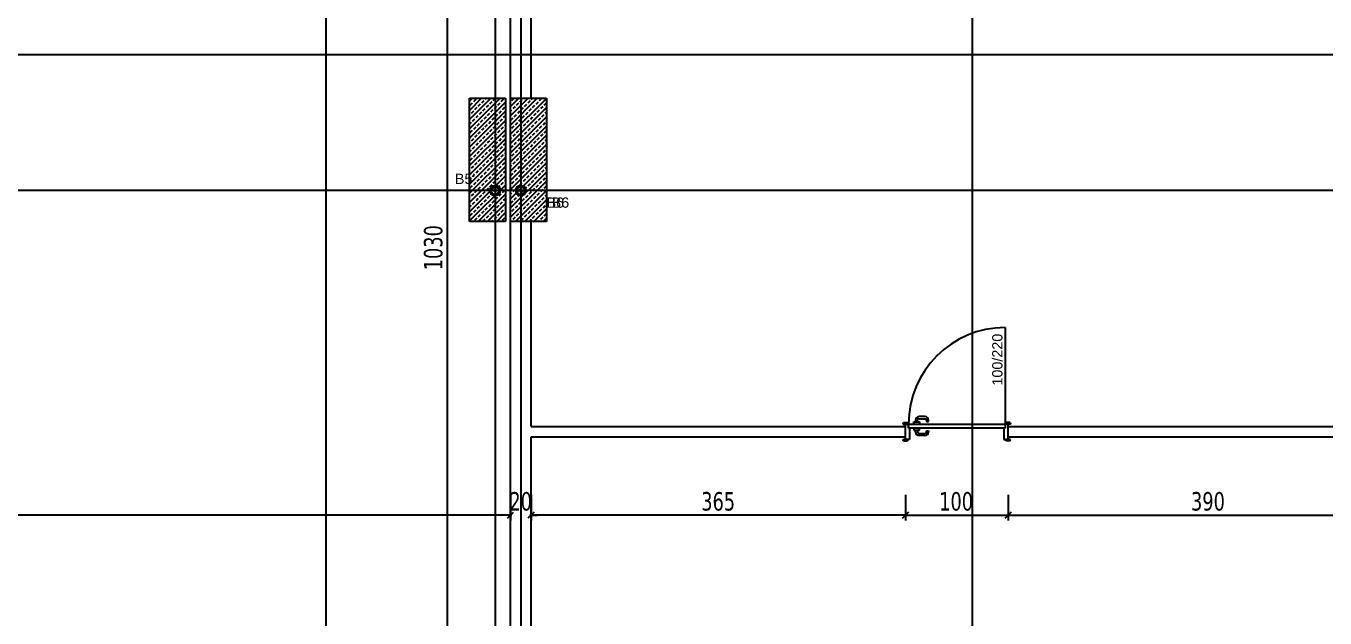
# Model space of a CAD drawing. Header units: millimetres. Extents: x 43168.9 to 43194.6, y -25545.1 to -25543.4.
# Drawn here: x 43170.7264 to 43170.9797, y -25544.0672 to -25543.9518 of the extents above; entities that cross this region are included whole.
import ezdxf
from ezdxf.enums import TextEntityAlignment as Align

# ---------------------------------------------------------------- set-up
doc = ezdxf.new("R2010")
doc.units = ezdxf.units.MM
doc.header["$LTSCALE"] = 200
doc.linetypes.add('DASHDOT2', pattern=[0.5, 0.25, -0.125, 0, -0.125])
for name, color, linetype in [('aks_sgh', 5, 'DASHDOT2'), ('dograma_sgh', 43, 'Continuous'), ('duv_sgh', 4, 'Continuous'), ('kolon-b.a_sgh', 6, 'Continuous'), ('olcuic_sgh', 183, 'Continuous'), ('poz_sgh', 12, 'Continuous'), ('tarama-betonarme_sgh', 223, 'Continuous')]:
    doc.layers.add(name, color=color, linetype=linetype)
doc.styles.add('1-200', font='arial.ttf', dxfattribs={"height": 60})
doc.styles.add('dim', font='VERDANA.TTF', dxfattribs={"width": 0.7})
doc.styles.add('text2', font='arial.ttf')

msp = doc.modelspace()

# ---------------------------------------------------------------- hatches: boundary and pattern name
h = msp.add_hatch(color=256)
edge = h.paths.add_edge_path()
edge.add_arc((43170.81788, -25543.98392), 0.001, 0, 360)
edge = h.paths.add_edge_path(flags=16)
edge.add_arc((43170.81788, -25543.98392), 0.00075, 0, 360)
h = msp.add_hatch(color=256)
edge = h.paths.add_edge_path()
edge.add_arc((43170.81788, -25543.98392), 0.001, 0, 360)
edge = h.paths.add_edge_path(flags=16)
edge.add_arc((43170.81788, -25543.98392), 0.00075, 0, 360)
h = msp.add_hatch(color=256)
edge = h.paths.add_edge_path()
edge.add_arc((43170.82288, -25543.98392), 0.001, 0, 360)
edge = h.paths.add_edge_path(flags=16)
edge.add_arc((43170.82288, -25543.98392), 0.00075, 0, 360)
h = msp.add_hatch(color=256)
edge = h.paths.add_edge_path()
edge.add_arc((43170.82288, -25543.98392), 0.001, 0, 360)
edge = h.paths.add_edge_path(flags=16)
edge.add_arc((43170.82288, -25543.98392), 0.00075, 0, 360)

# ---------------------------------------------------------------- linework, layer by layer
at = {"color": 0, "linetype": 'ByBlock', "lineweight": -2}
for p, q in [((43170.81768, -25543.98412), (43170.81768, -25543.98372)), ((43170.81768, -25543.98372), (43170.81808, -25543.98372)), ((43170.81768, -25543.98412), (43170.81768, -25543.98372)), ((43170.81768, -25543.98372), (43170.81808, -25543.98372)), ((43170.81808, -25543.98412), (43170.81768, -25543.98412)), ((43170.81808, -25543.98412), (43170.81768, -25543.98412)), ((43170.81781, -25543.98385), (43170.81795, -25543.98399)), ((43170.81781, -25543.98399), (43170.81795, -25543.98385)), ((43170.81781, -25543.98385), (43170.81795, -25543.98399)), ((43170.81781, -25543.98399), (43170.81795, -25543.98385)), ((43170.81808, -25543.98372), (43170.81808, -25543.98412)), ((43170.81808, -25543.98372), (43170.81808, -25543.98412)), ((43170.82308, -25543.98372), (43170.82268, -25543.98372)), ((43170.82268, -25543.98372), (43170.82268, -25543.98412)), ((43170.82308, -25543.98372), (43170.82268, -25543.98372)), ((43170.82268, -25543.98372), (43170.82268, -25543.98412)), ((43170.82268, -25543.98412), (43170.82308, -25543.98412)), ((43170.82268, -25543.98412), (43170.82308, -25543.98412)), ((43170.82295, -25543.98385), (43170.82281, -25543.98399)), ((43170.82295, -25543.98399), (43170.82281, -25543.98385)), ((43170.82295, -25543.98385), (43170.82281, -25543.98399)), ((43170.82295, -25543.98399), (43170.82281, -25543.98385)), ((43170.82308, -25543.98412), (43170.82308, -25543.98372)), ((43170.82308, -25543.98412), (43170.82308, -25543.98372)), ((43170.82028, -25544.04779), (43170.82148, -25544.04659)), ((43170.82028, -25544.04779), (43170.82148, -25544.04659)), ((43170.82548, -25544.04659), (43170.82428, -25544.04779)), ((43170.82548, -25544.04659), (43170.82428, -25544.04779)), ((43170.89728, -25544.04779), (43170.89848, -25544.04659)), ((43170.89848, -25544.04659), (43170.89728, -25544.04779)), ((43170.91728, -25544.04779), (43170.91848, -25544.04659)), ((43170.91848, -25544.04659), (43170.91728, -25544.04779))]:
    msp.add_line(p, q, dxfattribs=at)
at = {"color": 0, "linetype": 'Continuous', "lineweight": -2}
for centre, radius in [((43170.81788, -25543.98392), 0.001), ((43170.81788, -25543.98392), 0.001), ((43170.81788, -25543.98392), 0.00075), ((43170.81788, -25543.98392), 0.00075), ((43170.82288, -25543.98392), 0.001), ((43170.82288, -25543.98392), 0.001), ((43170.82288, -25543.98392), 0.00075), ((43170.82288, -25543.98392), 0.00075)]:
    msp.add_circle(centre, radius, dxfattribs=at)
at = {"layer": 'aks_sgh'}
for p, q in [((43170.78488, -25543.74092), (43170.78488, -25544.78992)), ((43170.81788, -25543.74092), (43170.81788, -25544.78992)), ((43170.82288, -25543.74092), (43170.82288, -25544.78992)), ((43170.91088, -25543.74092), (43170.91088, -25544.78992)), ((43171.17088, -25543.95748), (43170.19488, -25543.95748)), ((43171.17088, -25543.98392), (43170.19488, -25543.98392))]:
    msp.add_line(p, q, dxfattribs=at)
at = {"layer": 'dograma_sgh', "color": 145}
msp.add_line((43170.91728, -25544.01062), (43170.91728, -25544.02942), dxfattribs=at)
at = {"layer": 'dograma_sgh'}
for p, q in [((43170.89748, -25544.02912), (43170.89738, -25544.02942)), ((43170.89738, -25544.02942), (43170.89838, -25544.02942)), ((43170.89748, -25544.02912), (43170.89828, -25544.02912)), ((43170.89788, -25544.03242), (43170.89788, -25544.02942)), ((43170.89788, -25544.02942), (43170.89848, -25544.02942)), ((43170.89828, -25544.02912), (43170.89838, -25544.02942)), ((43170.89848, -25544.03022), (43170.89848, -25544.02942)), ((43170.89848, -25544.02942), (43170.91728, -25544.02942)), ((43170.89848, -25544.02942), (43170.89848, -25544.02972)), ((43170.89848, -25544.02972), (43170.89848, -25544.03022)), ((43170.91728, -25544.03022), (43170.89848, -25544.03022)), ((43170.89848, -25544.03022), (43170.89868, -25544.03022)), ((43170.89868, -25544.03022), (43170.89868, -25544.03242)), ((43170.89948, -25544.02942), (43170.89948, -25544.02902)), ((43170.89948, -25544.02902), (43170.90058, -25544.02902)), ((43170.89948, -25544.03022), (43170.89948, -25544.03062)), ((43170.89983, -25544.02868), (43170.89983, -25544.02902)), ((43170.90023, -25544.02902), (43170.90023, -25544.02868)), ((43170.90167, -25544.02798), (43170.90053, -25544.02798)), ((43170.90053, -25544.02838), (43170.90167, -25544.02838)), ((43170.90058, -25544.02902), (43170.90058, -25544.02942)), ((43170.90058, -25544.03062), (43170.90058, -25544.03022)), ((43170.90197, -25544.02868), (43170.90197, -25544.02892)), ((43170.90197, -25544.02892), (43170.90237, -25544.02892)), ((43170.90237, -25544.02892), (43170.90237, -25544.02868)), ((43170.91728, -25544.03022), (43170.91708, -25544.03022)), ((43170.91708, -25544.03022), (43170.91708, -25544.03242)), ((43170.91728, -25544.02942), (43170.91728, -25544.03022)), ((43170.91788, -25544.02942), (43170.91728, -25544.02942)), ((43170.91728, -25544.02942), (43170.91728, -25544.02972)), ((43170.91728, -25544.02972), (43170.91728, -25544.03022)), ((43170.91748, -25544.02912), (43170.91738, -25544.02942)), ((43170.91838, -25544.02942), (43170.91738, -25544.02942)), ((43170.91828, -25544.02912), (43170.91748, -25544.02912)), ((43170.91788, -25544.03242), (43170.91788, -25544.02942)), ((43170.91828, -25544.02912), (43170.91838, -25544.02942)), ((43170.89748, -25544.03272), (43170.89738, -25544.03242)), ((43170.89738, -25544.03242), (43170.89838, -25544.03242)), ((43170.89748, -25544.03272), (43170.89828, -25544.03272)), ((43170.89868, -25544.03242), (43170.89788, -25544.03242)), ((43170.89828, -25544.03272), (43170.89838, -25544.03242)), ((43170.89948, -25544.03062), (43170.90058, -25544.03062)), ((43170.89983, -25544.03096), (43170.89983, -25544.03062)), ((43170.90023, -25544.03062), (43170.90023, -25544.03096)), ((43170.90053, -25544.03126), (43170.90167, -25544.03126)), ((43170.90167, -25544.03166), (43170.90053, -25544.03166)), ((43170.90197, -25544.03096), (43170.90197, -25544.03072)), ((43170.90197, -25544.03072), (43170.90237, -25544.03072)), ((43170.90237, -25544.03072), (43170.90237, -25544.03096)), ((43170.91708, -25544.03242), (43170.91788, -25544.03242)), ((43170.91748, -25544.03272), (43170.91738, -25544.03242)), ((43170.91838, -25544.03242), (43170.91738, -25544.03242)), ((43170.91828, -25544.03272), (43170.91748, -25544.03272)), ((43170.91828, -25544.03272), (43170.91838, -25544.03242))]:
    msp.add_line(p, q, dxfattribs=at)
at = {"layer": 'dograma_sgh', "color": 145}
msp.add_arc((43170.91728, -25544.02942), 0.0188, 90, 180, dxfattribs=at)
at = {"layer": 'dograma_sgh'}
for centre, radius, start, end in [((43170.90053, -25544.02868), 0.0007, 90, 180), ((43170.90053, -25544.02868), 0.0003, 90, 180), ((43170.90167, -25544.02868), 0.0007, 360, 90), ((43170.90167, -25544.02868), 0.0003, 360, 90), ((43170.90053, -25544.03096), 0.0007, 180, 270), ((43170.90053, -25544.03096), 0.0003, 180, 270), ((43170.90167, -25544.03096), 0.0003, 270, 0), ((43170.90167, -25544.03096), 0.0007, 270, 0)]:
    msp.add_arc(centre, radius, start, end, dxfattribs=at)
at = {"layer": 'duv_sgh'}
for p, q in [((43170.82088, -25543.96592), (43170.82088, -25543.92191)), ((43170.82488, -25543.96592), (43170.82488, -25543.92191)), ((43170.82088, -25544.09792), (43170.82088, -25543.98992)), ((43170.82488, -25544.02992), (43170.82488, -25543.98992)), ((43170.82488, -25544.02992), (43170.89788, -25544.02992)), ((43170.89788, -25544.03242), (43170.89788, -25544.02942)), ((43170.91788, -25544.03242), (43170.91788, -25544.02942)), ((43170.91788, -25544.02992), (43170.99588, -25544.02992)), ((43170.82488, -25544.08392), (43170.82488, -25544.03192)), ((43170.82488, -25544.03192), (43170.89788, -25544.03192)), ((43170.91788, -25544.03192), (43170.99588, -25544.03192))]:
    msp.add_line(p, q, dxfattribs=at)
at = {"layer": 'kolon-b.a_sgh'}
for p, q in [((43170.81288, -25543.96592), (43170.81988, -25543.96592)), ((43170.81288, -25543.98992), (43170.81288, -25543.96592)), ((43170.81988, -25543.96592), (43170.81988, -25543.98992)), ((43170.82088, -25543.96592), (43170.82788, -25543.96592)), ((43170.82088, -25543.98992), (43170.82088, -25543.96592)), ((43170.82788, -25543.96592), (43170.82788, -25543.98992)), ((43170.81988, -25543.98992), (43170.81288, -25543.98992)), ((43170.82788, -25543.98992), (43170.82088, -25543.98992))]:
    msp.add_line(p, q, dxfattribs=at)
at = {"layer": 'olcuic_sgh'}
for p, q in [((43170.8085, -25543.89167), (43170.8085, -25544.09817)), ((43170.82088, -25544.04319), (43170.82088, -25544.04819)), ((43170.82088, -25544.04319), (43170.82088, -25544.04819)), ((43170.82488, -25544.04319), (43170.82488, -25544.04819)), ((43170.82488, -25544.04319), (43170.82488, -25544.04819)), ((43170.89788, -25544.04319), (43170.89788, -25544.04819)), ((43170.89788, -25544.04319), (43170.89788, -25544.04819)), ((43170.91788, -25544.04319), (43170.91788, -25544.04819)), ((43170.91788, -25544.04319), (43170.91788, -25544.04819)), ((43170.82113, -25544.04719), (43170.55063, -25544.04719)), ((43170.82088, -25544.04719), (43170.81968, -25544.04719)), ((43170.89813, -25544.04719), (43170.82463, -25544.04719)), ((43170.82488, -25544.04719), (43170.82608, -25544.04719)), ((43170.89763, -25544.04719), (43170.91813, -25544.04719)), ((43170.91763, -25544.04719), (43170.99613, -25544.04719))]:
    msp.add_line(p, q, dxfattribs=at)
at = {"layer": 'tarama-betonarme_sgh'}
for p, q in [((43170.81288, -25543.96648), (43170.81344, -25543.96592)), ((43170.81288, -25543.96828), (43170.81524, -25543.96592)), ((43170.81288, -25543.97007), (43170.81703, -25543.96592)), ((43170.81288, -25543.97187), (43170.81883, -25543.96592)), ((43170.81288, -25543.97367), (43170.81988, -25543.96667)), ((43170.81302, -25543.96724), (43170.81347, -25543.96679)), ((43170.8137, -25543.96656), (43170.81415, -25543.96611)), ((43170.81459, -25543.96746), (43170.81504, -25543.96701)), ((43170.81527, -25543.96679), (43170.81572, -25543.96634)), ((43170.81594, -25543.96611), (43170.81614, -25543.96592)), ((43170.81684, -25543.96701), (43170.81729, -25543.96656)), ((43170.81751, -25543.96634), (43170.81793, -25543.96592)), ((43170.81841, -25543.96724), (43170.81886, -25543.96679)), ((43170.81908, -25543.96656), (43170.81953, -25543.96611)), ((43170.82088, -25543.96755), (43170.82251, -25543.96592)), ((43170.82088, -25543.96934), (43170.8243, -25543.96592)), ((43170.82088, -25543.97114), (43170.8261, -25543.96592)), ((43170.82088, -25543.97294), (43170.82788, -25543.96594)), ((43170.82088, -25543.96665), (43170.82092, -25543.96661)), ((43170.82115, -25543.96638), (43170.8216, -25543.96593)), ((43170.82205, -25543.96728), (43170.8225, -25543.96683)), ((43170.82272, -25543.96661), (43170.82317, -25543.96616)), ((43170.82339, -25543.96593), (43170.82341, -25543.96592)), ((43170.82362, -25543.9675), (43170.82407, -25543.96705)), ((43170.82429, -25543.96683), (43170.82474, -25543.96638)), ((43170.82497, -25543.96616), (43170.8252, -25543.96592)), ((43170.82586, -25543.96705), (43170.82631, -25543.96661)), ((43170.82654, -25543.96638), (43170.82699, -25543.96593)), ((43170.82744, -25543.96728), (43170.82788, -25543.96683)), ((43170.81288, -25543.97546), (43170.81988, -25543.96846)), ((43170.81288, -25543.96918), (43170.81302, -25543.96903)), ((43170.81325, -25543.96881), (43170.8137, -25543.96836)), ((43170.81392, -25543.96813), (43170.81437, -25543.96768)), ((43170.81415, -25543.9697), (43170.81459, -25543.96926)), ((43170.81482, -25543.96903), (43170.81527, -25543.96858)), ((43170.81549, -25543.96836), (43170.81594, -25543.96791)), ((43170.81572, -25543.96993), (43170.81617, -25543.96948)), ((43170.81617, -25543.96768), (43170.81662, -25543.96724)), ((43170.81639, -25543.96926), (43170.81684, -25543.96881)), ((43170.81706, -25543.96858), (43170.81751, -25543.96813)), ((43170.81774, -25543.96791), (43170.81819, -25543.96746)), ((43170.81796, -25543.96948), (43170.81841, -25543.96903)), ((43170.81864, -25543.96881), (43170.81908, -25543.96836)), ((43170.81931, -25543.96813), (43170.81976, -25543.96768)), ((43170.81953, -25543.9697), (43170.81988, -25543.96936)), ((43170.82088, -25543.97473), (43170.82788, -25543.96773)), ((43170.82088, -25543.96845), (43170.82115, -25543.96818)), ((43170.82088, -25543.97653), (43170.82788, -25543.96953)), ((43170.82137, -25543.96795), (43170.82182, -25543.9675)), ((43170.8216, -25543.96952), (43170.82205, -25543.96907)), ((43170.82227, -25543.96885), (43170.82272, -25543.9684)), ((43170.82295, -25543.96818), (43170.82339, -25543.96773)), ((43170.82317, -25543.96975), (43170.82362, -25543.9693)), ((43170.82384, -25543.96907), (43170.82429, -25543.96863)), ((43170.82452, -25543.9684), (43170.82497, -25543.96795)), ((43170.82474, -25543.96997), (43170.82519, -25543.96952)), ((43170.82519, -25543.96773), (43170.82564, -25543.96728)), ((43170.82541, -25543.9693), (43170.82586, -25543.96885)), ((43170.82609, -25543.96863), (43170.82654, -25543.96818)), ((43170.82676, -25543.96795), (43170.82721, -25543.9675)), ((43170.82699, -25543.96952), (43170.82744, -25543.96907)), ((43170.82766, -25543.96885), (43170.82788, -25543.96863)), ((43170.81288, -25543.97726), (43170.81988, -25543.97026)), ((43170.81288, -25543.97097), (43170.81325, -25543.9706)), ((43170.81288, -25543.97905), (43170.81988, -25543.97205)), ((43170.81302, -25543.97262), (43170.81347, -25543.97217)), ((43170.81347, -25543.97038), (43170.81392, -25543.96993)), ((43170.8137, -25543.97195), (43170.81415, -25543.9715)), ((43170.81437, -25543.97128), (43170.81482, -25543.97083)), ((43170.81504, -25543.9706), (43170.81549, -25543.97015)), ((43170.81527, -25543.97217), (43170.81572, -25543.97173)), ((43170.81594, -25543.9715), (43170.81639, -25543.97105)), ((43170.81662, -25543.97083), (43170.81706, -25543.97038)), ((43170.81684, -25543.9724), (43170.81729, -25543.97195)), ((43170.81729, -25543.97015), (43170.81774, -25543.9697)), ((43170.81751, -25543.97173), (43170.81796, -25543.97128)), ((43170.81819, -25543.97105), (43170.81864, -25543.9706)), ((43170.81841, -25543.97262), (43170.81886, -25543.97217)), ((43170.81886, -25543.97038), (43170.81931, -25543.96993)), ((43170.81908, -25543.97195), (43170.81953, -25543.9715)), ((43170.81976, -25543.97128), (43170.81988, -25543.97116)), ((43170.82088, -25543.97833), (43170.82788, -25543.97133)), ((43170.82088, -25543.97204), (43170.82092, -25543.97199)), ((43170.82092, -25543.9702), (43170.82137, -25543.96975)), ((43170.82115, -25543.97177), (43170.8216, -25543.97132)), ((43170.82182, -25543.9711), (43170.82227, -25543.97065)), ((43170.8225, -25543.97042), (43170.82295, -25543.96997)), ((43170.82272, -25543.97199), (43170.82317, -25543.97154)), ((43170.82339, -25543.97132), (43170.82384, -25543.97087)), ((43170.82407, -25543.97065), (43170.82452, -25543.9702)), ((43170.82429, -25543.97222), (43170.82474, -25543.97177)), ((43170.82497, -25543.97154), (43170.82541, -25543.9711)), ((43170.82564, -25543.97087), (43170.82609, -25543.97042)), ((43170.82586, -25543.97244), (43170.82631, -25543.97199)), ((43170.82631, -25543.9702), (43170.82676, -25543.96975)), ((43170.82654, -25543.97177), (43170.82699, -25543.97132)), ((43170.82721, -25543.9711), (43170.82766, -25543.97065)), ((43170.81288, -25543.98085), (43170.81988, -25543.97385)), ((43170.81288, -25543.97456), (43170.81302, -25543.97442)), ((43170.81325, -25543.9742), (43170.8137, -25543.97375)), ((43170.81392, -25543.97352), (43170.81437, -25543.97307)), ((43170.81415, -25543.97509), (43170.81459, -25543.97464)), ((43170.81459, -25543.97285), (43170.81504, -25543.9724)), ((43170.81482, -25543.97442), (43170.81527, -25543.97397)), ((43170.81549, -25543.97375), (43170.81594, -25543.9733)), ((43170.81617, -25543.97307), (43170.81662, -25543.97262)), ((43170.81639, -25543.97464), (43170.81684, -25543.9742)), ((43170.81706, -25543.97397), (43170.81751, -25543.97352)), ((43170.81774, -25543.9733), (43170.81819, -25543.97285)), ((43170.81796, -25543.97487), (43170.81841, -25543.97442)), ((43170.81864, -25543.9742), (43170.81908, -25543.97375)), ((43170.81931, -25543.97352), (43170.81976, -25543.97307)), ((43170.82088, -25543.98012), (43170.82788, -25543.97312)), ((43170.82088, -25543.97383), (43170.82115, -25543.97356)), ((43170.82137, -25543.97334), (43170.82182, -25543.97289)), ((43170.8216, -25543.97491), (43170.82205, -25543.97446)), ((43170.82205, -25543.97267), (43170.8225, -25543.97222)), ((43170.82227, -25543.97424), (43170.82272, -25543.97379)), ((43170.82295, -25543.97356), (43170.82339, -25543.97312)), ((43170.82317, -25543.97514), (43170.82362, -25543.97469)), ((43170.82362, -25543.97289), (43170.82407, -25543.97244)), ((43170.82384, -25543.97446), (43170.82429, -25543.97401)), ((43170.82452, -25543.97379), (43170.82497, -25543.97334)), ((43170.82519, -25543.97312), (43170.82564, -25543.97267)), ((43170.82541, -25543.97469), (43170.82586, -25543.97424)), ((43170.82609, -25543.97401), (43170.82654, -25543.97356)), ((43170.82676, -25543.97334), (43170.82721, -25543.97289)), ((43170.82699, -25543.97491), (43170.82744, -25543.97446)), ((43170.82744, -25543.97267), (43170.82788, -25543.97222)), ((43170.82766, -25543.97424), (43170.82788, -25543.97402)), ((43170.81288, -25543.98265), (43170.81988, -25543.97565)), ((43170.81288, -25543.97636), (43170.81325, -25543.97599)), ((43170.81347, -25543.97577), (43170.81392, -25543.97532)), ((43170.8137, -25543.97734), (43170.81415, -25543.97689)), ((43170.81437, -25543.97666), (43170.81482, -25543.97622)), ((43170.81504, -25543.97599), (43170.81549, -25543.97554)), ((43170.81527, -25543.97756), (43170.81572, -25543.97711)), ((43170.81572, -25543.97532), (43170.81617, -25543.97487)), ((43170.81594, -25543.97689), (43170.81639, -25543.97644)), ((43170.81662, -25543.97622), (43170.81706, -25543.97577)), ((43170.81729, -25543.97554), (43170.81774, -25543.97509)), ((43170.81751, -25543.97711), (43170.81796, -25543.97666)), ((43170.81819, -25543.97644), (43170.81864, -25543.97599)), ((43170.81886, -25543.97577), (43170.81931, -25543.97532)), ((43170.81908, -25543.97734), (43170.81953, -25543.97689)), ((43170.81953, -25543.97509), (43170.81988, -25543.97475)), ((43170.81976, -25543.97666), (43170.81988, -25543.97654)), ((43170.82088, -25543.98192), (43170.82788, -25543.97492)), ((43170.82088, -25543.98371), (43170.82788, -25543.97671)), ((43170.82092, -25543.97559), (43170.82137, -25543.97514)), ((43170.82115, -25543.97716), (43170.8216, -25543.97671)), ((43170.82182, -25543.97648), (43170.82227, -25543.97603)), ((43170.8225, -25543.97581), (43170.82295, -25543.97536)), ((43170.82272, -25543.97738), (43170.82317, -25543.97693)), ((43170.82339, -25543.97671), (43170.82384, -25543.97626)), ((43170.82407, -25543.97603), (43170.82452, -25543.97559)), ((43170.82429, -25543.97761), (43170.82474, -25543.97716)), ((43170.82474, -25543.97536), (43170.82519, -25543.97491)), ((43170.82497, -25543.97693), (43170.82541, -25543.97648)), ((43170.82564, -25543.97626), (43170.82609, -25543.97581)), ((43170.82631, -25543.97559), (43170.82676, -25543.97514)), ((43170.82654, -25543.97716), (43170.82699, -25543.97671)), ((43170.82721, -25543.97648), (43170.82766, -25543.97603)), ((43170.81288, -25543.98444), (43170.81988, -25543.97744)), ((43170.81288, -25543.98624), (43170.81988, -25543.97924)), ((43170.81302, -25543.97801), (43170.81347, -25543.97756)), ((43170.81325, -25543.97958), (43170.8137, -25543.97913)), ((43170.81392, -25543.97891), (43170.81437, -25543.97846)), ((43170.81459, -25543.97824), (43170.81504, -25543.97779)), ((43170.81482, -25543.97981), (43170.81527, -25543.97936)), ((43170.81549, -25543.97913), (43170.81594, -25543.97869)), ((43170.81617, -25543.97846), (43170.81662, -25543.97801)), ((43170.81639, -25543.98003), (43170.81684, -25543.97958)), ((43170.81684, -25543.97779), (43170.81729, -25543.97734)), ((43170.81706, -25543.97936), (43170.81751, -25543.97891)), ((43170.81774, -25543.97869), (43170.81819, -25543.97824)), ((43170.81841, -25543.97801), (43170.81886, -25543.97756)), ((43170.81864, -25543.97958), (43170.81908, -25543.97913)), ((43170.81931, -25543.97891), (43170.81976, -25543.97846)), ((43170.82088, -25543.97743), (43170.82092, -25543.97738)), ((43170.82088, -25543.98551), (43170.82788, -25543.97851)), ((43170.82088, -25543.97922), (43170.82115, -25543.97895)), ((43170.82137, -25543.97873), (43170.82182, -25543.97828)), ((43170.82205, -25543.97805), (43170.8225, -25543.97761)), ((43170.82227, -25543.97963), (43170.82272, -25543.97918)), ((43170.82295, -25543.97895), (43170.82339, -25543.9785)), ((43170.82362, -25543.97828), (43170.82407, -25543.97783)), ((43170.82384, -25543.97985), (43170.82429, -25543.9794)), ((43170.82452, -25543.97918), (43170.82497, -25543.97873)), ((43170.82519, -25543.9785), (43170.82564, -25543.97805)), ((43170.82541, -25543.98008), (43170.82586, -25543.97963)), ((43170.82586, -25543.97783), (43170.82631, -25543.97738)), ((43170.82609, -25543.9794), (43170.82654, -25543.97895)), ((43170.82676, -25543.97873), (43170.82721, -25543.97828)), ((43170.82744, -25543.97805), (43170.82788, -25543.97761)), ((43170.82766, -25543.97963), (43170.82788, -25543.97941)), ((43170.81288, -25543.97995), (43170.81302, -25543.97981)), ((43170.81288, -25543.98803), (43170.81988, -25543.98103)), ((43170.81288, -25543.98175), (43170.81325, -25543.98138)), ((43170.81347, -25543.98115), (43170.81392, -25543.98071)), ((43170.8137, -25543.98273), (43170.81415, -25543.98228)), ((43170.81415, -25543.98048), (43170.81459, -25543.98003)), ((43170.81437, -25543.98205), (43170.81482, -25543.9816)), ((43170.81504, -25543.98138), (43170.81549, -25543.98093)), ((43170.81572, -25543.98071), (43170.81617, -25543.98026)), ((43170.81594, -25543.98228), (43170.81639, -25543.98183)), ((43170.81662, -25543.9816), (43170.81706, -25543.98115)), ((43170.81729, -25543.98093), (43170.81774, -25543.98048)), ((43170.81751, -25543.9825), (43170.81796, -25543.98205)), ((43170.81796, -25543.98026), (43170.81841, -25543.97981)), ((43170.81819, -25543.98183), (43170.81864, -25543.98138)), ((43170.81886, -25543.98115), (43170.81931, -25543.98071)), ((43170.81908, -25543.98273), (43170.81953, -25543.98228)), ((43170.81953, -25543.98048), (43170.81988, -25543.98014)), ((43170.81976, -25543.98205), (43170.81988, -25543.98193)), ((43170.82088, -25543.98731), (43170.82788, -25543.98031)), ((43170.82088, -25543.9891), (43170.82788, -25543.9821)), ((43170.82092, -25543.98097), (43170.82137, -25543.98052)), ((43170.82115, -25543.98255), (43170.8216, -25543.9821)), ((43170.8216, -25543.9803), (43170.82205, -25543.97985)), ((43170.82182, -25543.98187), (43170.82227, -25543.98142)), ((43170.8225, -25543.9812), (43170.82295, -25543.98075)), ((43170.82272, -25543.98277), (43170.82317, -25543.98232)), ((43170.82317, -25543.98052), (43170.82362, -25543.98008)), ((43170.82339, -25543.9821), (43170.82384, -25543.98165)), ((43170.82407, -25543.98142), (43170.82452, -25543.98097)), ((43170.82474, -25543.98075), (43170.82519, -25543.9803)), ((43170.82497, -25543.98232), (43170.82541, -25543.98187)), ((43170.82564, -25543.98165), (43170.82609, -25543.9812)), ((43170.82631, -25543.98097), (43170.82676, -25543.98052)), ((43170.82654, -25543.98255), (43170.82699, -25543.9821)), ((43170.82699, -25543.9803), (43170.82744, -25543.97985)), ((43170.82721, -25543.98187), (43170.82766, -25543.98142)), ((43170.81288, -25543.98983), (43170.81988, -25543.98283)), ((43170.81302, -25543.9834), (43170.81347, -25543.98295)), ((43170.81325, -25543.98497), (43170.8137, -25543.98452)), ((43170.81392, -25543.9843), (43170.81437, -25543.98385)), ((43170.81459, -25543.98362), (43170.81504, -25543.98318)), ((43170.81459, -25543.98992), (43170.81988, -25543.98463)), ((43170.81482, -25543.9852), (43170.81527, -25543.98475)), ((43170.81527, -25543.98295), (43170.81572, -25543.9825)), ((43170.81549, -25543.98452), (43170.81594, -25543.98407)), ((43170.81617, -25543.98385), (43170.81662, -25543.9834)), ((43170.81684, -25543.98318), (43170.81729, -25543.98273)), ((43170.81706, -25543.98475), (43170.81751, -25543.9843)), ((43170.81774, -25543.98407), (43170.81819, -25543.98362)), ((43170.81841, -25543.9834), (43170.81886, -25543.98295)), ((43170.81864, -25543.98497), (43170.81908, -25543.98452)), ((43170.81931, -25543.9843), (43170.81976, -25543.98385)), ((43170.82088, -25543.98282), (43170.82092, -25543.98277)), ((43170.82088, -25543.98461), (43170.82115, -25543.98434)), ((43170.82137, -25543.98412), (43170.82182, -25543.98367)), ((43170.82186, -25543.98992), (43170.82788, -25543.9839)), ((43170.82205, -25543.98344), (43170.8225, -25543.98299)), ((43170.82227, -25543.98501), (43170.82272, -25543.98457)), ((43170.82295, -25543.98434), (43170.82339, -25543.98389)), ((43170.82362, -25543.98367), (43170.82407, -25543.98322)), ((43170.82384, -25543.98524), (43170.82429, -25543.98479)), ((43170.82429, -25543.98299), (43170.82474, -25543.98255)), ((43170.82452, -25543.98457), (43170.82497, -25543.98412)), ((43170.82519, -25543.98389), (43170.82564, -25543.98344)), ((43170.82586, -25543.98322), (43170.82631, -25543.98277)), ((43170.82609, -25543.98479), (43170.82654, -25543.98434)), ((43170.82676, -25543.98412), (43170.82721, -25543.98367)), ((43170.82744, -25543.98344), (43170.82788, -25543.983)), ((43170.82766, -25543.98501), (43170.82788, -25543.9848)), ((43170.81288, -25543.98534), (43170.81302, -25543.9852)), ((43170.81288, -25543.98714), (43170.81325, -25543.98677)), ((43170.81347, -25543.98654), (43170.81392, -25543.98609)), ((43170.81415, -25543.98587), (43170.81459, -25543.98542)), ((43170.81437, -25543.98744), (43170.81482, -25543.98699)), ((43170.81504, -25543.98677), (43170.81549, -25543.98632)), ((43170.81572, -25543.98609), (43170.81617, -25543.98564)), ((43170.81594, -25543.98767), (43170.81639, -25543.98722)), ((43170.81638, -25543.98992), (43170.81988, -25543.98642)), ((43170.81639, -25543.98542), (43170.81684, -25543.98497)), ((43170.81662, -25543.98699), (43170.81706, -25543.98654)), ((43170.81729, -25543.98632), (43170.81774, -25543.98587)), ((43170.81796, -25543.98564), (43170.81841, -25543.9852)), ((43170.81819, -25543.98722), (43170.81864, -25543.98677)), ((43170.81886, -25543.98654), (43170.81931, -25543.98609)), ((43170.81953, -25543.98587), (43170.81988, -25543.98552)), ((43170.81976, -25543.98744), (43170.81988, -25543.98732)), ((43170.82092, -25543.98636), (43170.82137, -25543.98591)), ((43170.8216, -25543.98569), (43170.82205, -25543.98524)), ((43170.82182, -25543.98726), (43170.82227, -25543.98681)), ((43170.8225, -25543.98659), (43170.82295, -25543.98614)), ((43170.82317, -25543.98591), (43170.82362, -25543.98546)), ((43170.82339, -25543.98748), (43170.82384, -25543.98704)), ((43170.82365, -25543.98992), (43170.82788, -25543.98569)), ((43170.82407, -25543.98681), (43170.82452, -25543.98636)), ((43170.82474, -25543.98614), (43170.82519, -25543.98569)), ((43170.82497, -25543.98771), (43170.82541, -25543.98726)), ((43170.82541, -25543.98546), (43170.82586, -25543.98501)), ((43170.82564, -25543.98704), (43170.82609, -25543.98659)), ((43170.82631, -25543.98636), (43170.82676, -25543.98591)), ((43170.82699, -25543.98569), (43170.82744, -25543.98524)), ((43170.82721, -25543.98726), (43170.82766, -25543.98681)), ((43170.81302, -25543.98879), (43170.81347, -25543.98834)), ((43170.81369, -25543.98992), (43170.8137, -25543.98991)), ((43170.8137, -25543.98811), (43170.81415, -25543.98767)), ((43170.81392, -25543.98969), (43170.81437, -25543.98924)), ((43170.81459, -25543.98901), (43170.81504, -25543.98856)), ((43170.81527, -25543.98834), (43170.81572, -25543.98789)), ((43170.81549, -25543.98991), (43170.81594, -25543.98946)), ((43170.81617, -25543.98924), (43170.81662, -25543.98879)), ((43170.81684, -25543.98856), (43170.81729, -25543.98811)), ((43170.81728, -25543.98992), (43170.81751, -25543.98969)), ((43170.81751, -25543.98789), (43170.81796, -25543.98744)), ((43170.81774, -25543.98946), (43170.81819, -25543.98901)), ((43170.81818, -25543.98992), (43170.81988, -25543.98822)), ((43170.81841, -25543.98879), (43170.81886, -25543.98834)), ((43170.81908, -25543.98811), (43170.81953, -25543.98767)), ((43170.81908, -25543.98992), (43170.81908, -25543.98991)), ((43170.81931, -25543.98969), (43170.81976, -25543.98924)), ((43170.82088, -25543.9882), (43170.82092, -25543.98816)), ((43170.82096, -25543.98992), (43170.82115, -25543.98973)), ((43170.82115, -25543.98793), (43170.8216, -25543.98748)), ((43170.82137, -25543.9895), (43170.82182, -25543.98906)), ((43170.82205, -25543.98883), (43170.8225, -25543.98838)), ((43170.82272, -25543.98816), (43170.82317, -25543.98771)), ((43170.82295, -25543.98973), (43170.82339, -25543.98928)), ((43170.82362, -25543.98906), (43170.82407, -25543.98861)), ((43170.82429, -25543.98838), (43170.82474, -25543.98793)), ((43170.82455, -25543.98992), (43170.82497, -25543.9895)), ((43170.82519, -25543.98928), (43170.82564, -25543.98883)), ((43170.82545, -25543.98992), (43170.82788, -25543.98749)), ((43170.82586, -25543.98861), (43170.82631, -25543.98816)), ((43170.82635, -25543.98992), (43170.82654, -25543.98973)), ((43170.82654, -25543.98793), (43170.82699, -25543.98748)), ((43170.82676, -25543.9895), (43170.82721, -25543.98906)), ((43170.82725, -25543.98992), (43170.82788, -25543.98929)), ((43170.82744, -25543.98883), (43170.82788, -25543.98839))]:
    msp.add_line(p, q, dxfattribs=at)

# ---------------------------------------------------------------- texts
at = {"layer": 'aks_sgh', "style": '1-200'}
for s, rotation, p in [("B5'", 360, (43170.81003, -25543.98263)), ("B5'", 360, (43170.81003, -25543.98263)), ('B6', 0, (43170.8279, -25543.98726)), ('B6', 0, (43170.8289, -25543.98726))]:
    msp.add_text(s, height=0.002, rotation=rotation, dxfattribs=at).set_placement(p)
at = {"layer": 'olcuic_sgh', "color": 2, "style": 'dim', "width": 0.7}
msp.add_text('1030', height=0.0036, rotation=90, dxfattribs=at).set_placement((43170.80759, -25543.99945))
for s, p in [('20', (43170.82065, -25544.04628)), ('365', (43170.85806, -25544.04628)), ('100', (43170.90445, -25544.04628)), ('390', (43170.95355, -25544.04628))]:
    msp.add_text(s, height=0.0036, dxfattribs=at).set_placement(p)
at = {"layer": 'poz_sgh', "style": 'text2'}
msp.add_text('100/220', height=0.002, rotation=90, dxfattribs=at).set_placement((43170.91678, -25544.01687), align=Align.CENTER)

doc.saveas('drawing.dxf')
